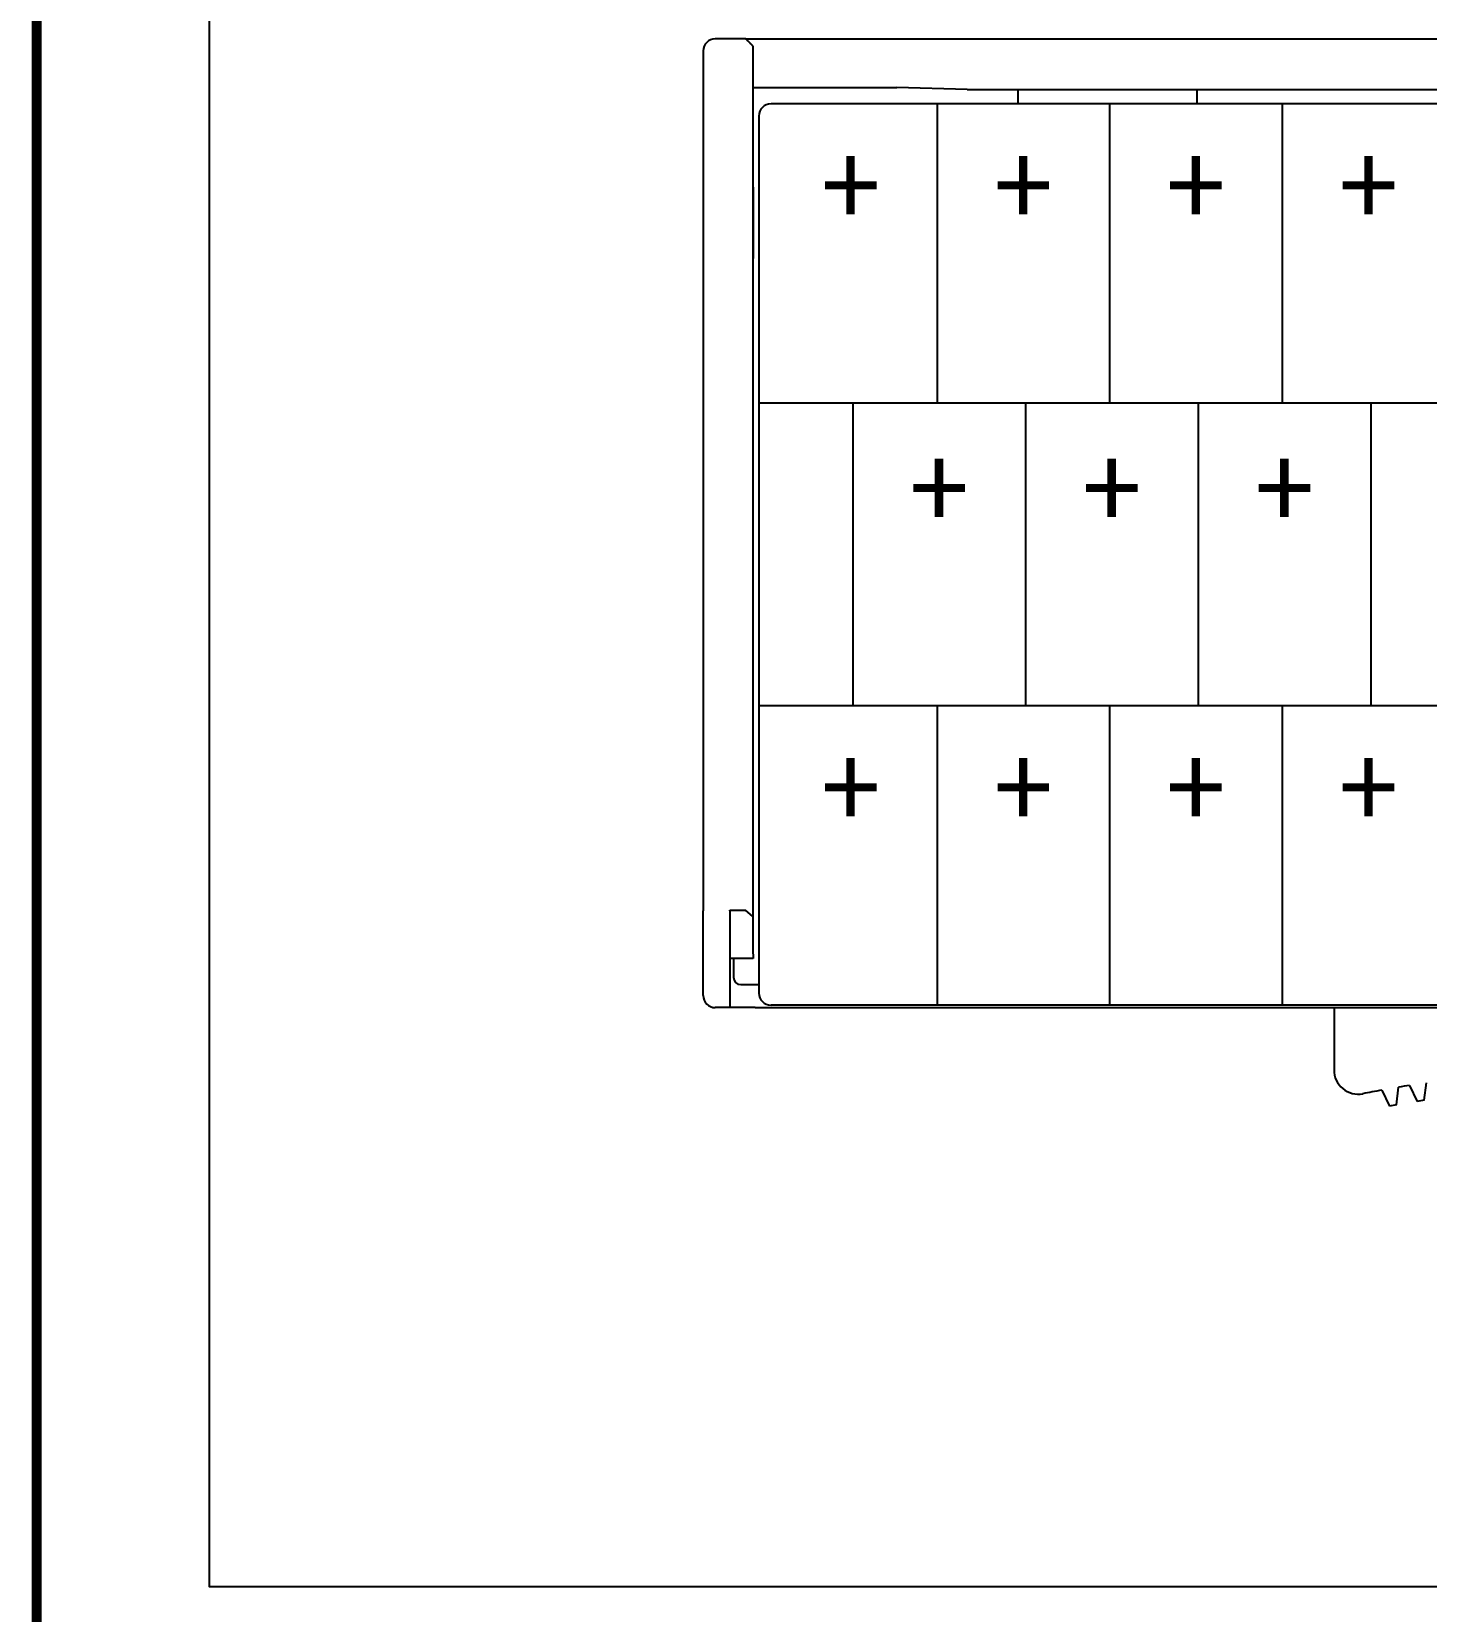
# Model space of a CAD drawing. Header units: millimetres. Extents: x 1618 to 2314, y 422 to 652.
# Drawn here: x 1983.2 to 2040.8, y 458.5 to 523.7 of the extents above; entities that cross this region are included whole.
import ezdxf
from ezdxf.enums import TextEntityAlignment as Align

# ---------------------------------------------------------------- set-up
doc = ezdxf.new("R2010")
doc.units = ezdxf.units.MM
doc.layers.add('SHEET', color=7, linetype='Continuous')

msp = doc.modelspace()

# ---------------------------------------------------------------- linework, layer by layer
for p, q in [((2012.708, 523.408), (2011.452, 523.408)), ((2012.708, 523.408), (2089.163, 523.408)), ((2010.952, 522.908), (2010.952, 521.408)), ((2010.952, 521.408), (2010.952, 487.408)), ((2013.002, 521.408), (2013.002, 487.175)), ((2013.052, 521.403), (2018.952, 521.403)), ((2021.847, 521.317), (2018.952, 521.403)), ((2022.84, 521.314), (2023.952, 521.314)), ((2023.952, 520.721), (2023.952, 521.314)), ((2023.952, 521.314), (2031.352, 521.314)), ((2031.352, 520.721), (2031.352, 521.314)), ((2031.352, 521.314), (2070.552, 521.314)), ((2088.152, 520.721), (2013.752, 520.721)), ((2020.607, 520.721), (2020.607, 508.365)), ((2027.737, 520.721), (2027.737, 508.365)), ((2034.867, 520.721), (2034.867, 508.365)), ((2013.252, 520.221), (2013.252, 487.508)), ((2013.011, 517.283), (2013.011, 514.342)), ((2088.652, 508.365), (2013.252, 508.365)), ((2017.127, 508.365), (2017.127, 495.865)), ((2017.127, 508.365), (2017.127, 495.865)), ((2024.257, 508.365), (2024.257, 495.865)), ((2024.257, 508.365), (2024.257, 495.865)), ((2031.387, 508.365), (2031.387, 495.865)), ((2031.387, 508.365), (2031.387, 495.865)), ((2038.517, 508.365), (2038.517, 495.865)), ((2088.652, 495.865), (2013.252, 495.865)), ((2020.607, 495.865), (2020.607, 483.508)), ((2027.737, 495.865), (2027.737, 483.508)), ((2034.867, 495.865), (2034.867, 483.508)), ((2010.952, 483.908), (2010.952, 487.408)), ((2012.052, 487.408), (2012.052, 487.426)), ((2012.052, 487.426), (2012.702, 487.426)), ((2012.052, 487.408), (2012.052, 483.408)), ((2013.002, 487.175), (2012.702, 487.426)), ((2013.252, 487.508), (2013.252, 484.008)), ((2013.002, 487.175), (2013.008, 485.668)), ((2013.01, 485.434), (2012.052, 485.434)), ((2012.202, 485.434), (2012.202, 485.108)), ((2013.01, 485.434), (2013.015, 485.434)), ((2012.202, 485.108), (2012.202, 484.658)), ((2012.502, 484.358), (2013.252, 484.358)), ((2012.052, 483.408), (2011.452, 483.408)), ((2013.023, 483.408), (2012.052, 483.408)), ((2013.102, 483.408), (2013.023, 483.408)), ((2013.102, 483.408), (2033.669, 483.408)), ((2088.152, 483.508), (2013.752, 483.508)), ((2033.669, 483.408), (2042.184, 483.408)), ((2037.002, 483.408), (2037.002, 480.833)), ((2039.588, 479.397), (2039.664, 480.12)), ((2040.123, 480.197), (2040.43, 479.538)), ((2040.73, 479.585), (2040.818, 480.307)), ((2038.971, 479.998), (2039.289, 479.344)), ((2040.73, 479.585), (2040.43, 479.538)), ((2039.588, 479.397), (2039.289, 479.344))]:
    msp.add_line(p, q)
at = {"color": 4}
msp.add_lwpolyline([(1990.558, 623.734), (2187.429, 623.734), (2187.429, 459.491), (1990.558, 459.491)], close=True, dxfattribs=at)
for centre, radius, start, end in [((2011.452, 522.908), 0.5, 90, 180), ((2013.752, 520.221), 0.5, 90, 180), ((2012.502, 484.658), 0.3, 180, 270), ((2013.752, 484.008), 0.5, 180, 270), ((2011.452, 483.908), 0.5, 180, 270), ((2038.002, 480.833), 1, 180, 280.97853), ((2050.952, 414.078), 67, 99.30079, 99.69921), ((2050.952, 414.078), 67, 100.30079, 100.97853)]:
    msp.add_arc(centre, radius, start, end)
for centre, major_axis, start_param, end_param in [((2022.84, 521.318), (1, 0), 3.259158, 4.712389), ((2013.01, 486.434), (0, 1), 2.443461, 3.141593)]:
    msp.add_ellipse(centre, major_axis=major_axis, ratio=0.003491, start_param=start_param, end_param=end_param)
for points in [[(2013.007, 523.109), (2012.857, 523.259), (2012.708, 523.408)], [(2013.008, 523.108), (2013.005, 523.126), (2013.002, 522.09), (2013.002, 521.408)]]:
    msp.add_open_spline(points, degree=2)
at = {"layer": 'SHEET', "const_width": 0.421}
msp.add_lwpolyline([(1983.427, 609.9), (1983.427, 422.629), (2313.872, 422.629), (2313.872, 609.9), (2313.872, 651.775), (2190.763, 651.775), (1983.427, 651.775)], close=True, dxfattribs=at)

# ---------------------------------------------------------------- texts
for p in [(2017.042, 517.356), (2024.172, 517.356), (2031.302, 517.356), (2038.432, 517.356), (2020.692, 504.856), (2027.822, 504.856), (2034.952, 504.856), (2017.042, 492.499), (2024.172, 492.499), (2031.302, 492.499), (2038.432, 492.499)]:
    msp.add_text('+', height=3.5).set_placement(p, align=Align.MIDDLE_CENTER)

doc.saveas('drawing.dxf')
